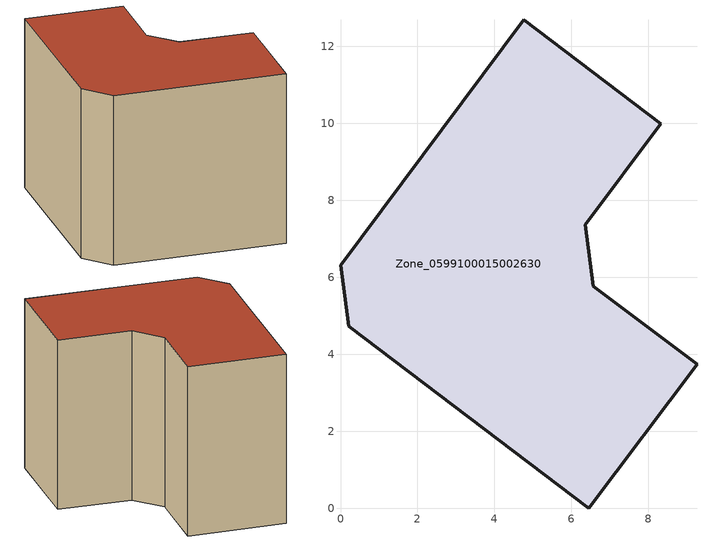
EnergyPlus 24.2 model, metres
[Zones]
Zone_0599100015002630
 floor ground (C_G): 0.21,4.73 0,6.31 4.76,12.68 8.32,9.99 6.36,7.36 6.57,5.77 9.26,3.73 6.44,0 z0.98
 wall outside (C_F): 8.32,9.99 4.76,12.68 0,6.31 0.21,4.73 6.44,0 9.26,3.73 6.57,5.77 6.36,7.36 8.32,9.99 z0.98:9
 roof outside (C_R): 9.26,3.73 6.57,5.77 6.36,7.36 8.32,9.99 4.76,12.68 0,6.31 0.21,4.73 6.44,0 z9
[BUILDING]
Pand.0599100015002630: North Axis=0; Terrain=City; Loads Convergence Tolerance Value=0.04; Temperature Convergence Tolerance Value=0.4; Solar Distribution=FullExterior; Maximum Number of Warmup Days=25; Minimum Number of Warmup Days=1
[Site:Location]
Rotterdam.The.Hague.AP_ZH_NLD Design_Conditions: Latitude=51.96; Longitude=4.45; Time Zone=1; Elevation=-4.5
[SITE:GROUNDTEMPERATURE:BUILDINGSURFACE]
18, 18, 18, 18, 18, 18, 18, 18, 18, 18, 18, 18
[MATERIAL] Thermal Absorptance=0.9; Solar Absorptance=0.7; Visible Absorptance=0.7
Name | Roughness | Thickness | Conductivity | Density | Specific Heat
G.TI.1975-1991 | MediumSmooth | 0.15 | 0.288461 | 540 | 1210
F.TI.1975-1991 | Rough | 0.3 | 0.230769 | 1920 | 840
R.TI.1975-1991 | MediumRough | 0.2 | 0.153846 | 1500 | 1000
[CONSTRUCTION]
C_G: G.TI.1975-1991
C_F: F.TI.1975-1991
C_R: R.TI.1975-1991
[ZONE]
Zone_0599100015002630: Type=1; Multiplier=1; Ceiling Height=Autocalculate; Volume=Autocalculate; Floor Area=autocalculate; Part of Total Floor Area=Yes
[ZONEINFILTRATION:DESIGNFLOWRATE]
Infil_Zone_0599100015002630: Zone or ZoneList or Space or SpaceList=Zone_0599100015002630; Schedule=AlwaysOn; Design Flow Rate Calculation Method=Flow/Area; Flow Rate per Floor Area=0.003; Constant Term Coefficient=1; Temperature Term Coefficient=0; Velocity Term Coefficient=0; Velocity Squared Term Coefficient=0
[HVACTEMPLATE:ZONE:IDEALLOADSAIRSYSTEM]
Zone_0599100015002630: Maximum Heating Supply Air Temperature=50; Minimum Cooling Supply Air Temperature=13; Maximum Heating Supply Air Humidity Ratio=0.0156; Minimum Cooling Supply Air Humidity Ratio=0.0077; Heating Limit=NoLimit; Cooling Limit=NoLimit; Dehumidification Control Type=ConstantSensibleHeatRatio; Cooling Sensible Heat Ratio=0.7; Dehumidification Setpoint=60; Humidification Control Type=None; Humidification Setpoint=30; Outdoor Air Method=None; Outdoor Air Flow Rate per Person=0.00944; Outdoor Air Flow Rate per Zone Floor Area=0; Outdoor Air Flow Rate per Zone=0; Demand Controlled Ventilation Type=None; Outdoor Air Economizer Type=NoEconomizer; Heat Recovery Type=None; Sensible Heat Recovery Effectiveness=0.7; Latent Heat Recovery Effectiveness=0.65
[ZONECONTROL:THERMOSTAT]
ThermostatControl_Zone_0599100015002630: Zone or ZoneList=Zone_0599100015002630; Control Type Schedule=DualSetpointControlType; Control 1=Thermostat_Zone_0599100015002630; Temperature Difference Between Cutout And Setpoint=0
[THERMOSTATSETPOINT:DUALSETPOINT]
Thermostat_Zone_0599100015002630: Heating Setpoint Temperature Schedule=HeatingSetpoint_Zone_0599100015002630; Cooling Setpoint Temperature Schedule=CoolingSetpoint_Zone_0599100015002630
[SCHEDULE:COMPACT]
HeatingSetpoint_Zone_0599100015002630: Through: 12/31, For: AllDays, Until: 24:00, 21
CoolingSetpoint_Zone_0599100015002630: Through: 12/31, For: AllDays, Until: 24:00, 24
DualSetpointControlType: Through: 12/31, For: AllDays, Until: 24:00, 4
AlwaysOn: Through: 12/31, For: AllDays, Until: 24:00, 1
